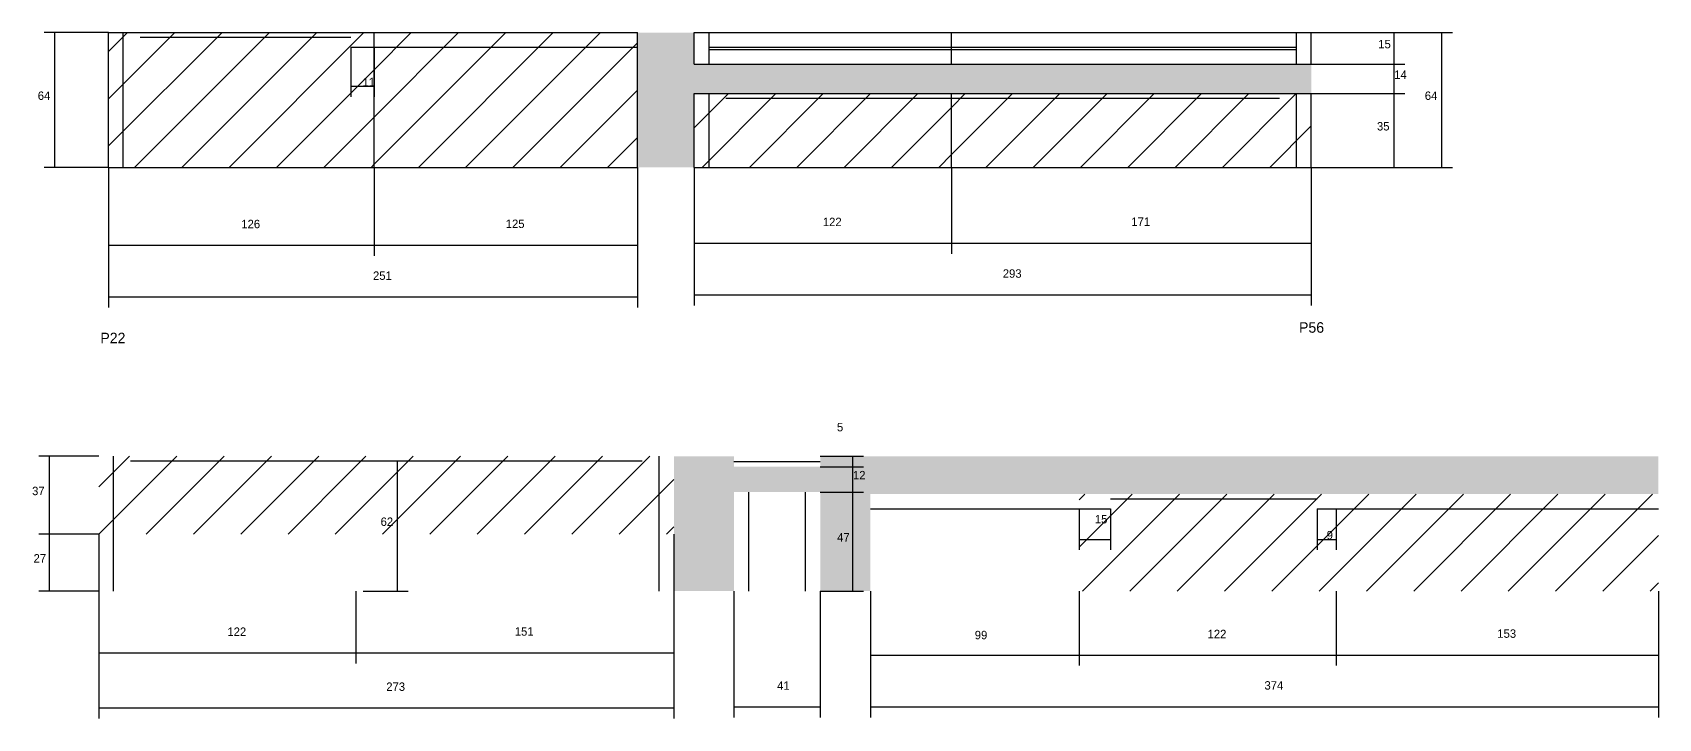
# Model space of a CAD drawing. Header units: metres. Extents: x -7920 to -6066, y 8238 to 8647.
# Drawn here: x -6837 to -6066, y 8238 to 8564 of the extents above; entities that cross this region are included whole.
import ezdxf

# ---------------------------------------------------------------- set-up
doc = ezdxf.new("R2010")
doc.units = ezdxf.units.M
for name, color, linetype in [('COTA', 241, 'Continuous'), ('Hachura', 253, 'Continuous'), ('NOMENCLATURA', 7, 'Continuous'), ('Painéis', 200, 'Continuous'), ('SARR_2.2x7', 40, 'Continuous'), ('SARR_EDITAR', 141, 'Continuous')]:
    doc.layers.add(name, color=color, linetype=linetype)

msp = doc.modelspace()

# ---------------------------------------------------------------- hatches: boundary and pattern name
at = {"layer": 'COTA'}
h = msp.add_hatch(dxfattribs=at)
h.set_pattern_fill('AR-CONC', scale=0.03)
h.paths.add_polyline_path([(-6523.1, 8535.1), (-6230.3, 8535.1), (-6230.3, 8549.1), (-6523.1, 8549.1), (-6523.1, 8564.1), (-6550.1, 8564.1), (-6550.1, 8500.1), (-6523.1, 8500.1)])
h = msp.add_hatch(dxfattribs=at)
h.set_pattern_fill('AR-CONC', scale=0.03)
h.paths.add_polyline_path([(-6532.8, 8299), (-6504.3, 8299), (-6504.3, 8346), (-6463.3, 8346), (-6463.3, 8299), (-6439.5, 8299), (-6439.5, 8345), (-6065.5, 8345), (-6065.5, 8363), (-6463.3, 8363), (-6463.3, 8358), (-6504.3, 8358), (-6504.3, 8363), (-6532.8, 8363)])
at = {"layer": 'Hachura'}
h = msp.add_hatch(dxfattribs=at)
h.set_pattern_fill('ANSI31', scale=5)
h.paths.add_polyline_path([(-6801.1, 8500.1), (-6675.1, 8500.1), (-6675.1, 8564.1), (-6801.1, 8564.1)])
h = msp.add_hatch(dxfattribs=at)
h.set_pattern_fill('ANSI31', scale=5)
h.paths.add_polyline_path([(-6550.1, 8500.1), (-6550.1, 8564.1), (-6675.1, 8564.1), (-6675.1, 8500.1)])
h = msp.add_hatch(dxfattribs=at)
h.set_pattern_fill('ANSI31', scale=5)
h.paths.add_polyline_path([(-6401.1, 8500.1), (-6401.1, 8535.1), (-6523.1, 8535.1), (-6523.1, 8500.1)])
h = msp.add_hatch(dxfattribs=at)
h.set_pattern_fill('ANSI31', scale=5)
h.paths.add_polyline_path([(-6401.1, 8535.1), (-6401.1, 8500.1), (-6230.3, 8500.1), (-6230.3, 8535.1)])
h = msp.add_hatch(dxfattribs=at)
h.set_pattern_fill('ANSI31', scale=5)
h.paths.add_polyline_path([(-6683.7, 8326), (-6683.7, 8363), (-6805.7, 8363), (-6805.7, 8326)])
h = msp.add_hatch(dxfattribs=at)
h.set_pattern_fill('ANSI31', scale=5)
h.paths.add_polyline_path([(-6532.8, 8326), (-6532.8, 8363), (-6683.7, 8363), (-6683.7, 8326)])
h = msp.add_hatch(dxfattribs=at)
h.set_pattern_fill('ANSI31', scale=5)
h.paths.add_polyline_path([(-6340.5, 8345), (-6340.5, 8299), (-6218.5, 8299), (-6218.5, 8345)])
h = msp.add_hatch(dxfattribs=at)
h.set_pattern_fill('ANSI31', scale=5)
h.paths.add_polyline_path([(-6218.5, 8345), (-6218.5, 8299), (-6065.5, 8299), (-6065.5, 8345)])

# ---------------------------------------------------------------- linework, layer by layer
at = {"layer": 'COTA'}
for p, q in [((-6801.1, 8564.1), (-6831.6, 8564.1)), ((-6826.6, 8500.1), (-6826.6, 8564.1)), ((-6230.3, 8564.1), (-6163.3, 8564.1)), ((-6230.3, 8564.1), (-6185.9, 8564.1)), ((-6190.9, 8549.1), (-6190.9, 8564.1)), ((-6168.3, 8500.1), (-6168.3, 8564.1)), ((-6686.1, 8557.1), (-6686.1, 8533.6)), ((-6675.1, 8557.1), (-6675.1, 8533.6)), ((-6230.3, 8549.1), (-6185.9, 8549.1)), ((-6230.3, 8549.1), (-6185.9, 8549.1)), ((-6190.9, 8535.1), (-6190.9, 8549.1)), ((-6686.1, 8538.6), (-6675.1, 8538.6)), ((-6230.3, 8535.1), (-6185.9, 8535.1)), ((-6230.3, 8535.1), (-6185.9, 8535.1)), ((-6190.9, 8500.1), (-6190.9, 8535.1)), ((-6801.1, 8500.1), (-6831.6, 8500.1)), ((-6801.1, 8500.1), (-6801.1, 8458.1)), ((-6801.1, 8500.1), (-6801.1, 8433.6)), ((-6675.1, 8500.1), (-6675.1, 8458.1)), ((-6675.1, 8500.1), (-6675.1, 8458.1)), ((-6550.1, 8500.1), (-6550.1, 8458.1)), ((-6550.1, 8500.1), (-6550.1, 8433.6)), ((-6523.1, 8500.1), (-6523.1, 8459.1)), ((-6523.1, 8500.1), (-6523.1, 8434.6)), ((-6401.1, 8500.1), (-6401.1, 8459.1)), ((-6401.1, 8500.1), (-6401.1, 8459.1)), ((-6230.3, 8500.1), (-6230.3, 8459.1)), ((-6230.3, 8500.1), (-6230.3, 8434.6)), ((-6230.3, 8500.1), (-6185.9, 8500.1)), ((-6230.3, 8500.1), (-6163.3, 8500.1)), ((-6801.1, 8463.1), (-6675.1, 8463.1)), ((-6675.1, 8463.1), (-6550.1, 8463.1)), ((-6523.1, 8464.1), (-6401.1, 8464.1)), ((-6401.1, 8464.1), (-6230.3, 8464.1)), ((-6801.1, 8438.6), (-6550.1, 8438.6)), ((-6523.1, 8439.6), (-6230.3, 8439.6)), ((-6805.7, 8363), (-6834.2, 8363)), ((-6829.2, 8326), (-6829.2, 8363)), ((-6680.2, 8360.8), (-6658.9, 8360.8)), ((-6663.9, 8299), (-6663.9, 8360.8)), ((-6463.3, 8363), (-6442.8, 8363)), ((-6463.3, 8358), (-6442.8, 8358)), ((-6463.3, 8358), (-6442.8, 8358)), ((-6447.8, 8358), (-6447.8, 8363)), ((-6447.8, 8346), (-6447.8, 8358)), ((-6463.3, 8346), (-6442.8, 8346)), ((-6463.3, 8346), (-6442.8, 8346)), ((-6447.8, 8299), (-6447.8, 8346)), ((-6340.5, 8338), (-6340.5, 8318.5)), ((-6325.5, 8338), (-6325.5, 8318.5)), ((-6227.5, 8338), (-6227.5, 8318.5)), ((-6218.5, 8338), (-6218.5, 8318.5)), ((-6805.7, 8326), (-6834.2, 8326)), ((-6805.7, 8326), (-6834.2, 8326)), ((-6829.2, 8299), (-6829.2, 8326)), ((-6805.7, 8326), (-6805.7, 8238.5)), ((-6532.8, 8326), (-6532.8, 8238.5)), ((-6340.5, 8323.5), (-6325.5, 8323.5)), ((-6227.5, 8323.5), (-6218.5, 8323.5)), ((-6805.7, 8299), (-6834.2, 8299)), ((-6805.7, 8299), (-6805.7, 8264.6)), ((-6683.7, 8299), (-6683.7, 8264.6)), ((-6683.7, 8299), (-6683.7, 8264.6)), ((-6680.2, 8299), (-6658.9, 8299)), ((-6532.8, 8299), (-6532.8, 8264.6)), ((-6504.3, 8299), (-6504.3, 8239)), ((-6463.3, 8299), (-6463.3, 8239)), ((-6463.3, 8299), (-6442.8, 8299)), ((-6439.5, 8299), (-6439.5, 8239)), ((-6439.5, 8299), (-6439.5, 8263.6)), ((-6340.5, 8299), (-6340.5, 8263.6)), ((-6340.5, 8299), (-6340.5, 8263.6)), ((-6218.5, 8299), (-6218.5, 8263.6)), ((-6218.5, 8299), (-6218.5, 8263.6)), ((-6065.5, 8299), (-6065.5, 8263.6)), ((-6065.5, 8299), (-6065.5, 8239)), ((-6805.7, 8269.6), (-6683.7, 8269.6)), ((-6683.7, 8269.6), (-6532.8, 8269.6)), ((-6439.5, 8268.6), (-6340.5, 8268.6)), ((-6340.5, 8268.6), (-6218.5, 8268.6)), ((-6218.5, 8268.6), (-6065.5, 8268.6)), ((-6805.7, 8243.5), (-6532.8, 8243.5)), ((-6504.3, 8244), (-6463.3, 8244)), ((-6439.5, 8244), (-6065.5, 8244))]:
    msp.add_line(p, q, dxfattribs=at)
at = {"layer": 'Painéis'}
for p, q in [((-6801.1, 8564.1), (-6550.1, 8564.1)), ((-6801.1, 8500.1), (-6801.1, 8564.1)), ((-6675.1, 8500.1), (-6675.1, 8564.1)), ((-6550.1, 8500.1), (-6550.1, 8564.1)), ((-6523.1, 8564.1), (-6230.3, 8564.1)), ((-6523.1, 8549.1), (-6523.1, 8564.1)), ((-6401.1, 8549.1), (-6401.1, 8564.1)), ((-6230.3, 8549.1), (-6230.3, 8564.1)), ((-6523.1, 8549.1), (-6230.3, 8549.1)), ((-6523.1, 8535.1), (-6230.3, 8535.1)), ((-6523.1, 8500.1), (-6523.1, 8535.1)), ((-6401.1, 8500.1), (-6401.1, 8535.1)), ((-6230.3, 8500.1), (-6230.3, 8535.1)), ((-6801.1, 8500.1), (-6550.1, 8500.1)), ((-6523.1, 8500.1), (-6230.3, 8500.1))]:
    msp.add_line(p, q, dxfattribs=at)
at = {"layer": 'SARR_2.2x7'}
for p, q in [((-6794.1, 8500.1), (-6794.1, 8564.1)), ((-6786.1, 8561.9), (-6686.1, 8561.9)), ((-6516.1, 8549.1), (-6516.1, 8564.1)), ((-6237.3, 8549.1), (-6237.3, 8564.1)), ((-6686.1, 8557.1), (-6675.1, 8557.1)), ((-6675.1, 8557.1), (-6550.1, 8557.1)), ((-6516.1, 8557.1), (-6401.1, 8557.1)), ((-6516.1, 8556.1), (-6401.1, 8556.1)), ((-6401.1, 8557.1), (-6237.3, 8557.1)), ((-6401.1, 8556.1), (-6237.3, 8556.1)), ((-6516.1, 8500.1), (-6516.1, 8535.1)), ((-6237.3, 8500.1), (-6237.3, 8535.1)), ((-6508.1, 8532.9), (-6401.1, 8532.9)), ((-6401.1, 8532.9), (-6245.3, 8532.9)), ((-6798.7, 8326), (-6798.7, 8363)), ((-6790.7, 8360.8), (-6683.7, 8360.8)), ((-6683.7, 8360.8), (-6547.8, 8360.8)), ((-6539.8, 8326), (-6539.8, 8363)), ((-6497.3, 8299), (-6497.3, 8346)), ((-6470.3, 8299), (-6470.3, 8346)), ((-6325.5, 8342.8), (-6227.5, 8342.8)), ((-6439.5, 8338), (-6340.5, 8338)), ((-6340.5, 8338), (-6325.5, 8338)), ((-6227.5, 8338), (-6218.5, 8338)), ((-6218.5, 8338), (-6065.5, 8338)), ((-6798.7, 8299), (-6798.7, 8326)), ((-6539.8, 8299), (-6539.8, 8326))]:
    msp.add_line(p, q, dxfattribs=at)
at = {"layer": 'SARR_EDITAR'}
msp.add_line((-6504.3, 8360.5), (-6463.3, 8360.5), dxfattribs=at)

# ---------------------------------------------------------------- texts
at = {"layer": 'COTA'}
for s, p in [('15', (-6198.5, 8556.6)), ('14', (-6190.9, 8542.1)), ('64', (-6834.7, 8532.1)), ('11', (-6680.6, 8538.6)), ('64', (-6176.4, 8532.1)), ('35', (-6199.1, 8517.6)), ('126', (-6738.1, 8471.2)), ('125', (-6612.6, 8471.3)), ('122', (-6462.1, 8472.2)), ('171', (-6315.7, 8472.3)), ('251', (-6675.6, 8446.7)), ('293', (-6376.7, 8447.7)), ('5', (-6455.4, 8374.8)), ('12', (-6447.8, 8352)), ('37', (-6837.4, 8344.5)), ('15', (-6333, 8331.1)), ('62', (-6672, 8329.9)), ('9', (-6223, 8323.5)), ('47', (-6455.3, 8322.5)), ('27', (-6836.7, 8312.5)), ('122', (-6744.7, 8277.7)), ('151', (-6608.3, 8277.8)), ('122', (-6279.5, 8276.6)), ('153', (-6142, 8276.8)), ('99', (-6390, 8276.1)), ('273', (-6669.3, 8251.6)), ('41', (-6483.8, 8252.1)), ('374', (-6252.5, 8252.2))]:
    msp.add_text(s, height=4, dxfattribs=at).set_placement(p)
at = {"layer": 'NOMENCLATURA'}
for s, p in [('P22', (-6805, 8416.6)), ('P56', (-6236.1, 8421.6))]:
    msp.add_text(s, height=5, dxfattribs=at).set_placement(p)

doc.saveas('drawing.dxf')
